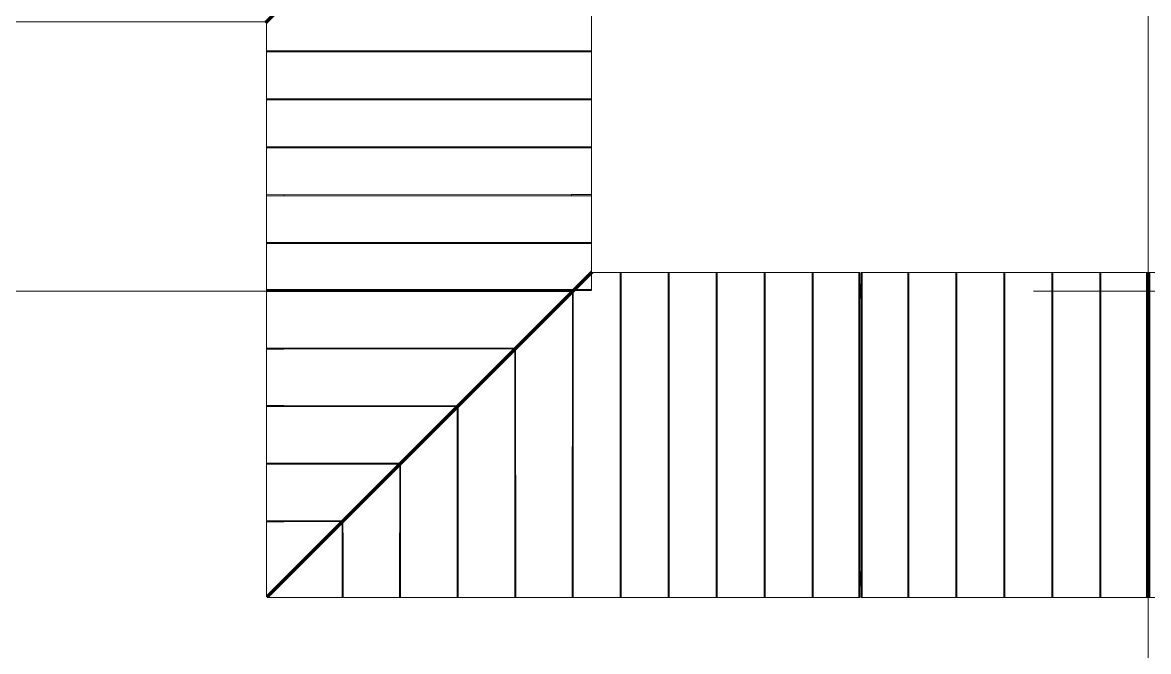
# Model space of a CAD drawing. Header units: millimetres. Extents: x 124696 to 347024, y 412631 to 564609.
# Drawn here: x 266868 to 275674, y 489533 to 494452 of the extents above; entities that cross this region are included whole.
import ezdxf

# ---------------------------------------------------------------- set-up
doc = ezdxf.new("R2010")
doc.units = ezdxf.units.MM
doc.header["$LTSCALE"] = 1500
doc.header["$MEASUREMENT"] = 0
doc.linetypes.add('二层平面图$0$轴网线_12_3_3_3 mm', pattern=[21, 12, -3, 3, -3])
doc.layers.add('0-建筑底图', color=7, linetype='Continuous')
for name, color, linetype, lineweight in [('二层平面图$0$A-COLU', 7, 'Continuous', 9), ('二层平面图$0$A-LINE', 7, 'Continuous', 9), ('二层平面图$0$A-WALL-CURT-PANEL-2', 7, 'Continuous', 9), ('二层平面图$0$A-WALL-CURT-PANEL-4', 140, 'Continuous', 9), ('二层平面图$0$A-WALL-CURT-STILE-2', 7, 'Continuous', 9), ('二层平面图$0$ANNO-DOTE-1', 10, '二层平面图$0$轴网线_12_3_3_3 mm', 15)]:
    doc.layers.add(name, color=color, linetype=linetype, lineweight=lineweight)

# ---------------------------------------------------------------- blocks, each defined once
blk = doc.blocks.new('二层平面图$0$廊子单元01 - 廊子单元01-12764961-104-2F')
at = {"layer": '二层平面图$0$A-WALL-CURT-PANEL-2'}
for p, q in [((-145.5, 2245), (-145.5, 2237)), ((2395.5, 2245), (-145.5, 2245)), ((-145.5, 2237), (2395.5, 2237)), ((-145.5, 2237), (-145.5, 13)), ((2395.5, 2237), (2395.5, 2245)), ((2395.5, 13), (2395.5, 2237)), ((-145.5, 13), (2395.5, 13)), ((-145.5, 13), (-145.5, 5)), ((-145.5, 5), (2395.5, 5)), ((2395.5, 5), (2395.5, 13)), ((-145.5, -5), (-145.5, -13)), ((2395.5, -5), (-145.5, -5)), ((-145.5, -13), (2395.5, -13)), ((-145.5, -13), (-145.5, -2237)), ((2395.5, -13), (2395.5, -5)), ((2395.5, -2237), (2395.5, -13)), ((-145.5, -2237), (2395.5, -2237)), ((-145.5, -2237), (-145.5, -2245)), ((-145.5, -2245), (2395.5, -2245)), ((2395.5, -2245), (2395.5, -2237))]:
    blk.add_line(p, q, dxfattribs=at)
blk = doc.blocks.new('二层平面图$0$廊子单元_转角阳角_ - 廊子单元_转角阳角_-10996443-104-2F')
at = {"layer": '二层平面图$0$A-WALL-CURT-PANEL-2'}
for p, q in [((4645.5, 4495), (2104.5, 4495)), ((2104.5, 4495), (2104.5, 4487)), ((4645.5, 4487), (4645.5, 4495)), ((2104.5, 4487), (2104.5, 2408.5)), ((4645.5, 4487), (2104.5, 4487)), ((4645.5, -132.5), (4645.5, 4487)), ((13, 2395.5), (5, 2395.5)), ((5, 2395.5), (5, -10)), ((13, -18), (13, 2395.5)), ((2091.5, 2395.5), (13, 2395.5)), ((4632.5, -145.5), (2091.5, 2395.5)), ((2099.5, 2395.5), (2091.5, 2395.5)), ((4640.5, -145.5), (2099.5, 2395.5)), ((2237, 2276), (2104.5, 2408.5)), ((2104.5, 2408.5), (2104.5, 2400.5)), ((2104.5, 2400.5), (2237, 2268)), ((4645.5, -132.5), (2245, 2268)), ((2245, 2260), (4645.5, -140.5)), ((5, -18), (5, -145.5)), ((13, -145.5), (13, -26)), ((5, -145.5), (13, -145.5)), ((140.5, -145.5), (150.5, -145.5)), ((158.5, -145.5), (2237, -145.5)), ((2245, -145.5), (4632.5, -145.5)), ((4632.5, -145.5), (4640.5, -145.5)), ((4645.5, -140.5), (4645.5, -132.5))]:
    blk.add_line(p, q, dxfattribs=at)
blk = doc.blocks.new('二层平面图$0$顶板轮廓组 - 顶板轮廓组-7678519-104-2F')
at = {"layer": '二层平面图$0$A-WALL-CURT-PANEL-2'}
for p, q in [((-7790.2, 1482.7), (-7782.2, 1482.7)), ((-7782.2, 1482.7), (-5703.7, 1482.7)), ((-5703.7, 1482.7), (-5695.7, 1482.7))]:
    blk.add_line(p, q, dxfattribs=at)
blk = doc.blocks.new('二层平面图$0$顶板轮廓组 - 顶板轮廓组-7678520-104-2F')
at = {"layer": '二层平面图$0$A-WALL-CURT-PANEL-2'}
for p, q in [((-9060.7, 1482.7), (-9052.7, 1482.7)), ((-8925.2, 1482.7), (-8915.2, 1482.7)), ((-8907.2, 1482.7), (-6828.7, 1482.7)), ((-6820.7, 1482.7), (-4433.2, 1482.7)), ((-4433.2, 1482.7), (-4425.2, 1482.7))]:
    blk.add_line(p, q, dxfattribs=at)
blk = doc.blocks.new('二层平面图$0$钢板肋 - 钢板肋-7678521-104-2F')
at = {"layer": '二层平面图$0$A-WALL-CURT-PANEL-2'}
for p, q in [((391.8, -814), (395.6, -807)), ((391.8, -814), (510.8, -879.3)), ((514.7, -872.3), (395.6, -807)), ((510.8, -879.4), (514.7, -872.3)), ((510.8, -879.4), (2482.9, -1962.6)), ((2486.8, -1955.5), (514.7, -872.3)), ((2486.8, -1955.5), (2482.9, -1962.6)), ((2482.9, -1962.6), (2619, -2037.3)), ((2622.8, -2030.3), (2486.8, -1955.5)), ((2619, -2037.3), (2622.8, -2030.3))]:
    blk.add_line(p, q, dxfattribs=at)
blk = doc.blocks.new('二层平面图$0$钢板肋 - 钢板肋-7678528-104-2F')
at = {"layer": '二层平面图$0$A-WALL-CURT-PANEL-2'}
for p, q in [((-677.7, 1854.6), (-685.7, 1853.8)), ((-685.7, 1853.8), (-671.2, 1699.3)), ((-663.2, 1700), (-677.7, 1854.6)), ((-671.2, 1699.3), (-663.2, 1700)), ((-671.2, 1699.3), (-460.9, -540.9)), ((-453, -540.1), (-663.2, 1700)), ((-453, -540.1), (-460.9, -540.9)), ((-460.9, -540.9), (-448.3, -676.1)), ((-440.3, -675.4), (-453, -540.2)), ((-440.3, -675.4), (-448.3, -676.1))]:
    blk.add_line(p, q, dxfattribs=at)
blk = doc.blocks.new('二层平面图$0$钢板肋 - 钢板肋-7678536-104-2F')
at = {"layer": '二层平面图$0$A-WALL-CURT-PANEL-2'}
for p, q in [((501.3, -920.1), (505.2, -913.1)), ((501.3, -920.1), (620, -986.1)), ((623.9, -979.2), (505.2, -913.1)), ((620, -986.1), (623.9, -979.2)), ((620, -986.1), (2445.6, -2000.9)), ((2453.3, -1998.6), (623.9, -979.2)), ((2453.3, -1998.6), (2445.6, -2000.9)), ((2445.6, -2000.9), (2581.3, -2076.3)), ((2588.9, -2074.2), (2453.3, -1998.6))]:
    blk.add_line(p, q, dxfattribs=at)
blk = doc.blocks.new('二层平面图$0$钢板肋 - 钢板肋-7678543-104-2F')
at = {"layer": '二层平面图$0$A-WALL-CURT-PANEL-2'}
for p, q in [((627.3, -1067.7), (631.2, -1060.7)), ((627.3, -1067.7), (745.7, -1134.2)), ((749.5, -1127.4), (631.2, -1060.7)), ((745.7, -1134.2), (749.5, -1127.4)), ((745.7, -1134.2), (2173.9, -1937.6)), ((2181.6, -1935.3), (749.5, -1127.4)), ((2181.6, -1935.3), (2173.9, -1937.6)), ((2316.8, -2011.6), (2181.6, -1935.3)), ((2173.9, -1937.6), (2309.2, -2013.7))]:
    blk.add_line(p, q, dxfattribs=at)
blk = doc.blocks.new('二层平面图$0$钢板肋 - 钢板肋-7678550-104-2F')
at = {"layer": '二层平面图$0$A-WALL-CURT-PANEL-2'}
for p, q in [((700.8, -1234.3), (704.8, -1227.3)), ((822.5, -1295.2), (704.8, -1227.3)), ((700.8, -1234.3), (818.6, -1301.9)), ((818.6, -1301.9), (822.5, -1295.2)), ((818.6, -1301.9), (1849.4, -1893.8)), ((1857.1, -1891.6), (822.5, -1295.2)), ((1857.1, -1891.6), (1849.4, -1893.8)), ((1849.4, -1893.8), (1984, -1971.1)), ((1991.6, -1969.1), (1857.1, -1891.6))]:
    blk.add_line(p, q, dxfattribs=at)
blk = doc.blocks.new('二层平面图$0$钢板肋 - 钢板肋-7678557-104-2F')
at = {"layer": '二层平面图$0$A-WALL-CURT-PANEL-2'}
for p, q in [((643.5, -1426.2), (647.6, -1419.3)), ((643.5, -1426.2), (759.9, -1496.1)), ((763.9, -1489.5), (647.6, -1419.3)), ((759.9, -1496.1), (763.9, -1489.5)), ((759.9, -1496.1), (1393.2, -1876.3)), ((1401.1, -1874.1), (763.9, -1489.5)), ((1401.1, -1874.1), (1393.2, -1876.3)), ((1393.2, -1876.3), (1526.3, -1956.2)), ((1534, -1954.3), (1401.1, -1874.1))]:
    blk.add_line(p, q, dxfattribs=at)
blk = doc.blocks.new('二层平面图$0$钢板肋 - 钢板肋-7678564-104-2F')
at = {"layer": '二层平面图$0$A-WALL-CURT-PANEL-2'}
for p, q in [((174.3, -1553.3), (178.9, -1546.7)), ((174.3, -1553.3), (285.7, -1630.9)), ((290, -1624.8), (178.9, -1546.7)), ((285.7, -1630.9), (290, -1624.8)), ((285.7, -1630.9), (522.6, -1795.9)), ((530.8, -1794), (290, -1624.8)), ((530.8, -1794), (522.6, -1795.9)), ((522.6, -1795.9), (650, -1884.6)), ((657.8, -1883.2), (530.8, -1794))]:
    blk.add_line(p, q, dxfattribs=at)
blk = doc.blocks.new('二层平面图$0$梁 - 梁-12800125-104-2F')
at = {"layer": '二层平面图$0$A-LINE'}
for p, q in [((49, 2653.1), (49, 2663.1)), ((-1.3, 2603.4), (-1.3, 2613.4)), ((32.7, -1836.9), (32.8, -1831.9))]:
    blk.add_line(p, q, dxfattribs=at)
blk = doc.blocks.new('二层平面图$0$梁 - 梁-12800126-104-2F')
at = {"layer": '二层平面图$0$A-LINE'}
blk.add_line((42.4, 1533.1), (42.4, 1538.1), dxfattribs=at)
blk = doc.blocks.new('二层平面图$0$廊子立柱角钢 - 廊子立柱角钢-10477677-104-2F')
at = {"layer": '二层平面图$0$A-LINE'}
for p, q in [((123740, 33740), (123735, 33740)), ((123740, 33745), (123745, 33745)), ((123740, 33735), (123740, 33740)), ((123745, 33745), (123745, 33740))]:
    blk.add_line(p, q, dxfattribs=at)
blk = doc.blocks.new('二层平面图$0$钢板肋轮廓族 - 钢板肋轮廓族-7678525-104-2F')
at = {"layer": '二层平面图$0$A-WALL-CURT-PANEL-2'}
for p, q in [((-1735.2, -5337.8), (-1703.9, -5489.8)), ((-1249.5, -7693.4), (-1703.9, -5489.8)), ((-1222.1, -7826.4), (-1249.5, -7693.4))]:
    blk.add_line(p, q, dxfattribs=at)
blk = doc.blocks.new('二层平面图$0$钢板肋轮廓族 - 钢板肋轮廓族-7678541-104-2F')
at = {"layer": '二层平面图$0$A-WALL-CURT-PANEL-2'}
for p, q in [((-1719.6, -5414.1), (-1688.3, -5566.1)), ((-1265.4, -7617.2), (-1688.3, -5566.1)), ((-1238, -7750.2), (-1265.4, -7617.2))]:
    blk.add_line(p, q, dxfattribs=at)
blk = doc.blocks.new('二层平面图$0$钢板肋轮廓族 - 钢板肋轮廓族-7678542-104-2F')
at = {"layer": '二层平面图$0$A-WALL-CURT-PANEL-2'}
for p, q in [((-1718.8, -5416.7), (-1687.4, -5568.7)), ((-1265.6, -7614.4), (-1687.4, -5568.7)), ((-1238.2, -7747.4), (-1265.6, -7614.4))]:
    blk.add_line(p, q, dxfattribs=at)
blk = doc.blocks.new('二层平面图$0$钢板肋轮廓族 - 钢板肋轮廓族-7678548-104-2F')
at = {"layer": '二层平面图$0$A-WALL-CURT-PANEL-2'}
for p, q in [((-1674.2, -5634.4), (-1642.8, -5786.5)), ((-1310.9, -7396.9), (-1642.8, -5786.5)), ((-1283.4, -7529.9), (-1310.9, -7396.9))]:
    blk.add_line(p, q, dxfattribs=at)
blk = doc.blocks.new('二层平面图$0$钢板肋轮廓族 - 钢板肋轮廓族-7678549-104-2F')
at = {"layer": '二层平面图$0$A-WALL-CURT-PANEL-2'}
for p, q in [((-1673.3, -5637.1), (-1642, -5789.1)), ((-1311, -7394), (-1642, -5789.1)), ((-1283.6, -7527), (-1311, -7394))]:
    blk.add_line(p, q, dxfattribs=at)
blk = doc.blocks.new('二层平面图$0$钢板肋轮廓族 - 钢板肋轮廓族-7678555-104-2F')
at = {"layer": '二层平面图$0$A-WALL-CURT-PANEL-2'}
for p, q in [((-1628.8, -5854.8), (-1597.5, -6006.8)), ((-1356.3, -7176.5), (-1597.5, -6006.8)), ((-1328.9, -7309.5), (-1356.3, -7176.5))]:
    blk.add_line(p, q, dxfattribs=at)
blk = doc.blocks.new('二层平面图$0$钢板肋轮廓族 - 钢板肋轮廓族-7678556-104-2F')
at = {"layer": '二层平面图$0$A-WALL-CURT-PANEL-2'}
for p, q in [((-1627.8, -5857.4), (-1596.5, -6009.4)), ((-1356.4, -7173.6), (-1596.5, -6009.4)), ((-1329, -7306.7), (-1356.4, -7173.6))]:
    blk.add_line(p, q, dxfattribs=at)
blk = doc.blocks.new('二层平面图$0$钢板肋轮廓族 - 钢板肋轮廓族-7678562-104-2F')
at = {"layer": '二层平面图$0$A-WALL-CURT-PANEL-2'}
for p, q in [((-1583.5, -6075.2), (-1552.1, -6227.2)), ((-1401.9, -6956.2), (-1552.1, -6227.2)), ((-1374.5, -7089.2), (-1401.9, -6956.2))]:
    blk.add_line(p, q, dxfattribs=at)
blk = doc.blocks.new('二层平面图$0$钢板肋轮廓族 - 钢板肋轮廓族-7678563-104-2F')
at = {"layer": '二层平面图$0$A-WALL-CURT-PANEL-2'}
for p, q in [((-1582.3, -6077.7), (-1550.9, -6229.8)), ((-1401.7, -6953.2), (-1550.9, -6229.8)), ((-1374.3, -7086.3), (-1401.7, -6953.2))]:
    blk.add_line(p, q, dxfattribs=at)
blk = doc.blocks.new('二层平面图$0$钢板肋轮廓族 - 钢板肋轮廓族-7678569-104-2F')
at = {"layer": '二层平面图$0$A-WALL-CURT-PANEL-2'}
for p, q in [((-1538.3, -6295.7), (-1507, -6447.7)), ((-1447.6, -6735.9), (-1507, -6447.7)), ((-1420.2, -6868.9), (-1447.6, -6735.9))]:
    blk.add_line(p, q, dxfattribs=at)
blk = doc.blocks.new('二层平面图$0$钢板肋轮廓族 - 钢板肋轮廓族-7678570-104-2F')
at = {"layer": '二层平面图$0$A-WALL-CURT-PANEL-2'}
for p, q in [((-1536.6, -6298), (-1505.2, -6450)), ((-1446.9, -6732.8), (-1505.2, -6450)), ((-1419.5, -6865.8), (-1446.9, -6732.8))]:
    blk.add_line(p, q, dxfattribs=at)
blk = doc.blocks.new('二层平面图$0$顶板轮廓组 - 顶板轮廓组-V191-104-2F')
at = {"layer": '二层平面图$0$A-WALL-CURT-PANEL-2'}
for p, q in [((-9060.7, 1482.7), (-9052.7, 1482.7)), ((-9052.7, 1482.7), (-4433.2, 1482.7)), ((-4433.2, 1482.7), (-4425.2, 1482.7))]:
    blk.add_line(p, q, dxfattribs=at)
blk = doc.blocks.new('二层平面图$0$梁 - 梁-V192-104-2F')
at = {"layer": '二层平面图$0$A-LINE'}
for p, q in [((-7.6, 1533.4), (-7.6, 1538.4)), ((42.4, 1538.1), (-7.6, 1538.4)), ((42.4, 1533.1), (42.4, 1538.1)), ((52.4, 1533), (52.4, 1538)), ((102.4, 1537.7), (52.4, 1538)), ((102.4, 1532.7), (102.4, 1537.7))]:
    blk.add_line(p, q, dxfattribs=at)
blk = doc.blocks.new('二层平面图$0$钢板肋 - 钢板肋-V193-104-2F')
at = {"layer": '二层平面图$0$A-WALL-CURT-PANEL-2'}
for p, q in [((391.8, -814), (395.6, -807)), ((391.8, -814), (510.8, -879.4)), ((514.7, -872.3), (395.6, -807)), ((510.8, -879.4), (514.7, -872.3)), ((510.8, -879.4), (2482.9, -1962.6)), ((2486.8, -1955.5), (514.7, -872.3)), ((2486.8, -1955.5), (2482.9, -1962.6)), ((2482.9, -1962.6), (2619, -2037.3)), ((2622.8, -2030.3), (2486.8, -1955.5)), ((2619, -2037.3), (2622.8, -2030.3))]:
    blk.add_line(p, q, dxfattribs=at)
blk = doc.blocks.new('二层平面图$0$钢板肋 - 钢板肋-7716269-104-2F')
at = {"layer": '二层平面图$0$A-WALL-CURT-PANEL-2'}
for p, q in [((-383, 743.5), (-317, 603)), ((-313.8, 610.7), (-380.3, 750.9)), ((-317, 603), (-313.8, 610.7)), ((-317, 603), (-194.3, 341.7)), ((-187.6, 344.9), (-313.8, 610.7)), ((-187.6, 344.9), (-194.3, 341.7)), ((-194.3, 341.7), (-136.5, 218.7)), ((-129.3, 222.2), (-187.6, 344.9)), ((-129.3, 222.2), (-136.5, 218.7))]:
    blk.add_line(p, q, dxfattribs=at)
blk = doc.blocks.new('二层平面图$0$钢板肋 - 钢板肋-7716276-104-2F')
at = {"layer": '二层平面图$0$A-WALL-CURT-PANEL-2'}
for p, q in [((-554.7, 956.7), (-511.6, 807.6)), ((-507.4, 814.6), (-550.9, 963.6)), ((-511.6, 807.6), (-507.4, 814.6)), ((-511.6, 807.6), (-306.4, 98)), ((-299, 100.1), (-507.4, 814.6)), ((-299, 100.1), (-306.4, 98)), ((-306.4, 98), (-268.7, -32.5)), ((-261, -30.3), (-299, 100.1)), ((-261, -30.3), (-268.7, -32.5))]:
    blk.add_line(p, q, dxfattribs=at)
blk = doc.blocks.new('二层平面图$0$钢板肋 - 钢板肋-7716283-104-2F')
at = {"layer": '二层平面图$0$A-WALL-CURT-PANEL-2'}
for p, q in [((-637.7, 1187.3), (-606.9, 1035.1)), ((-602.3, 1041.7), (-633.3, 1193.8)), ((-606.9, 1035.1), (-602.3, 1041.7)), ((-606.9, 1035.1), (-371.6, -130)), ((-363.9, -128.5), (-602.3, 1041.7)), ((-363.9, -128.5), (-371.6, -130)), ((-371.6, -130), (-344.7, -263.2)), ((-336.8, -261.6), (-363.9, -128.5)), ((-336.8, -261.6), (-344.7, -263.2))]:
    blk.add_line(p, q, dxfattribs=at)
blk = doc.blocks.new('二层平面图$0$钢板肋 - 钢板肋-7716290-104-2F')
at = {"layer": '二层平面图$0$A-WALL-CURT-PANEL-2'}
for p, q in [((-682.9, 1419.4), (-659.7, 1265.9)), ((-654.9, 1272.3), (-678.2, 1425.7)), ((-659.7, 1265.9), (-654.9, 1272.3)), ((-659.7, 1265.9), (-415.5, -354.5)), ((-407.8, -353.3), (-654.9, 1272.3)), ((-407.8, -353.3), (-415.5, -354.5)), ((-415.5, -354.5), (-395.2, -488.8)), ((-387.3, -487.6), (-407.8, -353.3)), ((-387.3, -487.6), (-395.2, -488.8))]:
    blk.add_line(p, q, dxfattribs=at)
blk = doc.blocks.new('二层平面图$0$钢板肋 - 钢板肋-7716297-104-2F')
at = {"layer": '二层平面图$0$A-WALL-CURT-PANEL-2'}
for p, q in [((-115.6, 1839.3), (-153.4, 1688.8)), ((-146.5, 1692.8), (-108.8, 1843.4)), ((-153.4, 1688.8), (-661.8, -337.1)), ((-654.2, -339), (-146.5, 1692.8)), ((-153.4, 1688.8), (-146.5, 1692.8)), ((-661.8, -337.1), (-694.9, -468.8)), ((-687.1, -470.7), (-654.2, -339)), ((-654.2, -339), (-661.8, -337.1)), ((-687.1, -470.7), (-694.9, -468.8))]:
    blk.add_line(p, q, dxfattribs=at)
blk = doc.blocks.new('二层平面图$0$梁 - 梁-V194-104-2F')
at = {"layer": '二层平面图$0$A-LINE'}
for p, q in [((-1, 2658.4), (-1, 2663.4)), ((49, 2663.1), (-1, 2663.4)), ((49, 2658.1), (49, 2663.1)), ((59, 2658), (59, 2663)), ((109, 2662.7), (59, 2663)), ((109, 2657.7), (109, 2662.7)), ((-27, -1786.6), (-26.9, -1776.6)), ((22.7, -1836.9), (22.8, -1826.9))]:
    blk.add_line(p, q, dxfattribs=at)
blk = doc.blocks.new('二层平面图$0$钢板肋轮廓族 - 钢板肋轮廓族-V195-104-2F')
at = {"layer": '二层平面图$0$A-WALL-CURT-PANEL-2'}
for p, q in [((-1735.2, -5337.8), (-1703.9, -5489.8)), ((-1249.5, -7693.4), (-1703.9, -5489.8)), ((-1222.1, -7826.4), (-1249.5, -7693.4))]:
    blk.add_line(p, q, dxfattribs=at)
blk = doc.blocks.new('二层平面图$0$钢板肋轮廓族 - 钢板肋轮廓族-7716274-104-2F')
at = {"layer": '二层平面图$0$A-WALL-CURT-PANEL-2'}
for p, q in [((-1537.7, -6298.4), (-1506.4, -6450.4)), ((-1448.1, -6733.2), (-1506.4, -6450.4)), ((-1420.7, -6866.2), (-1448.1, -6733.2))]:
    blk.add_line(p, q, dxfattribs=at)
blk = doc.blocks.new('二层平面图$0$钢板肋轮廓族 - 钢板肋轮廓族-7716275-104-2F')
at = {"layer": '二层平面图$0$A-WALL-CURT-PANEL-2'}
for p, q in [((-1537.2, -6295.3), (-1505.8, -6447.3)), ((-1446.3, -6735.5), (-1505.8, -6447.3)), ((-1418.9, -6868.5), (-1446.3, -6735.5))]:
    blk.add_line(p, q, dxfattribs=at)
blk = doc.blocks.new('二层平面图$0$钢板肋轮廓族 - 钢板肋轮廓族-7716281-104-2F')
at = {"layer": '二层平面图$0$A-WALL-CURT-PANEL-2'}
for p, q in [((-1582.9, -6077.9), (-1551.6, -6230)), ((-1402.4, -6953.4), (-1551.6, -6230)), ((-1375, -7086.5), (-1402.4, -6953.4))]:
    blk.add_line(p, q, dxfattribs=at)
blk = doc.blocks.new('二层平面图$0$钢板肋轮廓族 - 钢板肋轮廓族-7716282-104-2F')
at = {"layer": '二层平面图$0$A-WALL-CURT-PANEL-2'}
for p, q in [((-1582.9, -6075), (-1551.5, -6227)), ((-1401.2, -6956), (-1551.5, -6227)), ((-1373.7, -7089), (-1401.2, -6956))]:
    blk.add_line(p, q, dxfattribs=at)
blk = doc.blocks.new('二层平面图$0$钢板肋轮廓族 - 钢板肋轮廓族-7716288-104-2F')
at = {"layer": '二层平面图$0$A-WALL-CURT-PANEL-2'}
for p, q in [((-1628.2, -5857.5), (-1596.9, -6009.6)), ((-1356.9, -7173.8), (-1596.9, -6009.6)), ((-1329.5, -7306.8), (-1356.9, -7173.8))]:
    blk.add_line(p, q, dxfattribs=at)
blk = doc.blocks.new('二层平面图$0$钢板肋轮廓族 - 钢板肋轮廓族-7716289-104-2F')
at = {"layer": '二层平面图$0$A-WALL-CURT-PANEL-2'}
for p, q in [((-1628.4, -5854.7), (-1597, -6006.7)), ((-1355.8, -7176.4), (-1597, -6006.7)), ((-1328.4, -7309.4), (-1355.8, -7176.4))]:
    blk.add_line(p, q, dxfattribs=at)
blk = doc.blocks.new('二层平面图$0$钢板肋轮廓族 - 钢板肋轮廓族-7716295-104-2F')
at = {"layer": '二层平面图$0$A-WALL-CURT-PANEL-2'}
for p, q in [((-1673.6, -5637.2), (-1642.3, -5789.2)), ((-1311.4, -7394.1), (-1642.3, -5789.2)), ((-1284, -7527.2), (-1311.4, -7394.1))]:
    blk.add_line(p, q, dxfattribs=at)
blk = doc.blocks.new('二层平面图$0$钢板肋轮廓族 - 钢板肋轮廓族-7716296-104-2F')
at = {"layer": '二层平面图$0$A-WALL-CURT-PANEL-2'}
for p, q in [((-1673.9, -5634.3), (-1642.5, -5786.4)), ((-1310.4, -7396.7), (-1642.5, -5786.4)), ((-1283, -7529.8), (-1310.4, -7396.7))]:
    blk.add_line(p, q, dxfattribs=at)
blk = doc.blocks.new('二层平面图$0$钢板肋轮廓族 - 钢板肋轮廓族-7716302-104-2F')
at = {"layer": '二层平面图$0$A-WALL-CURT-PANEL-2'}
for p, q in [((1719.6, -5414.1), (1688.3, -5566.1)), ((1265.4, -7617.2), (1688.3, -5566.1)), ((1238, -7750.2), (1265.4, -7617.2))]:
    blk.add_line(p, q, dxfattribs=at)
blk = doc.blocks.new('二层平面图$0$钢板肋轮廓族 - 钢板肋轮廓族-7716303-104-2F')
at = {"layer": '二层平面图$0$A-WALL-CURT-PANEL-2'}
for p, q in [((1718.8, -5416.7), (1687.4, -5568.7)), ((1265.6, -7614.4), (1687.4, -5568.7)), ((1238.2, -7747.4), (1265.6, -7614.4))]:
    blk.add_line(p, q, dxfattribs=at)
blk = doc.blocks.new('二层平面图$0$廊子单元_转角阴角_ - 廊子单元_转角阴角_-V225-104-2F')
at = {"layer": '二层平面图$0$A-WALL-CURT-PANEL-2'}
for p, q in [((2104.5, 4500), (2104.5, 4495)), ((2104.5, 4495), (4645.5, 4495)), ((2104.5, 4495), (2104.5, 4487)), ((4645.5, 4487), (4645.5, 4495)), ((2104.5, 4487), (4645.5, 4487)), ((2104.5, 4487), (2104.5, 2408.5)), ((4645.5, -132.5), (4645.5, 4487)), ((13, 2395.5), (5, 2395.5)), ((5, 2395.5), (5, -145.5)), ((2091.5, 2395.5), (13, 2395.5)), ((13, 2395.5), (13, -145.5)), ((2099.5, 2395.5), (2091.5, 2395.5)), ((2091.5, 2395.5), (4632.5, -145.5)), ((2098, 2402), (2237, 2263)), ((4640.5, -145.5), (2099.5, 2395.5)), ((2104.5, 2408.5), (4645.5, -132.5)), ((2104.5, 2408.5), (2104.5, 2400.5)), ((2104.5, 2400.5), (2104.5, 2395.5)), ((4645.5, -140.5), (2104.5, 2400.5)), ((2245, 2255), (4639, -139)), ((5, -145.5), (13, -145.5)), ((13, -145.5), (132.5, -145.5)), ((140.5, -145.5), (150.5, -145.5)), ((158.5, -145.5), (2237, -145.5)), ((2245, -145.5), (4632.5, -145.5)), ((4632.5, -145.5), (4640.5, -145.5)), ((4645.5, -140.5), (4645.5, -132.5))]:
    blk.add_line(p, q, dxfattribs=at)
blk = doc.blocks.new('二层平面图$0$顶板轮廓组 - 顶板轮廓组-V226-104-2F')
at = {"layer": '二层平面图$0$A-WALL-CURT-PANEL-2'}
for p, q in [((-9060.7, 786.3), (-9052.7, 786.3)), ((-9052.7, 786.3), (-6665.2, 786.3)), ((-6657.2, 786.3), (-4578.7, 786.3)), ((-4570.7, 786.3), (-4560.7, 786.3)), ((-4552.7, 786.3), (-4433.2, 786.3)), ((-4433.2, 786.3), (-4425.2, 786.3))]:
    blk.add_line(p, q, dxfattribs=at)
blk = doc.blocks.new('二层平面图$0$钢板肋 - 钢板肋-V228-104-2F')
at = {"layer": '二层平面图$0$A-WALL-CURT-PANEL-2'}
for p, q in [((-677.7, 1854.6), (-685.7, 1853.8)), ((-685.7, 1853.8), (-671.2, 1699.3)), ((-663.2, 1700), (-677.7, 1854.6)), ((-671.2, 1699.3), (-663.2, 1700)), ((-671.2, 1699.3), (-460.9, -540.9)), ((-453, -540.1), (-663.2, 1700)), ((-453, -540.1), (-460.9, -540.9)), ((-460.9, -540.9), (-448.3, -676.1)), ((-440.3, -675.4), (-453, -540.1)), ((-440.3, -675.4), (-448.3, -676.1))]:
    blk.add_line(p, q, dxfattribs=at)
blk = doc.blocks.new('二层平面图$0$钢板肋 - 钢板肋-V229-104-2F')
at = {"layer": '二层平面图$0$A-WALL-CURT-PANEL-2'}
for p, q in [((391.8, -814), (395.6, -807)), ((391.8, -814), (510.8, -879.4)), ((514.7, -872.3), (395.6, -807)), ((510.8, -879.4), (514.7, -872.3)), ((510.8, -879.4), (2482.9, -1962.6)), ((2486.8, -1955.5), (514.7, -872.3)), ((2486.8, -1955.5), (2482.9, -1962.6)), ((2482.9, -1962.6), (2619, -2037.3)), ((2622.8, -2030.3), (2486.8, -1955.5)), ((2619, -2037.3), (2622.8, -2030.3))]:
    blk.add_line(p, q, dxfattribs=at)
blk = doc.blocks.new('二层平面图$0$钢板肋轮廓族 - 钢板肋轮廓族-V230-104-2F')
at = {"layer": '二层平面图$0$A-WALL-CURT-PANEL-2'}
for p, q in [((-1735.2, -5337.8), (-1703.9, -5489.8)), ((-1249.5, -7693.4), (-1703.9, -5489.8)), ((-1222.1, -7826.4), (-1249.5, -7693.4))]:
    blk.add_line(p, q, dxfattribs=at)
blk = doc.blocks.new('二层平面图$0$钢板肋 - 钢板肋-7742613-104-2F')
at = {"layer": '二层平面图$0$A-WALL-CURT-PANEL-2'}
for p, q in [((-1471.9, 1004), (-1478.8, 1000.2)), ((-1478.8, 1000.2), (-1348.1, 963.1)), ((-1341.2, 967.1), (-1471.9, 1004)), ((-1348.1, 963.1), (-1341.2, 967.1)), ((-1348.1, 963.1), (539.1, 427.6)), ((541.3, 435.1), (-1341.2, 967.1)), ((541.3, 435.1), (539.1, 427.6)), ((539.1, 427.6), (688.5, 385.2)), ((690.6, 392.9), (541.3, 435.1)), ((690.6, 392.9), (688.5, 385.2))]:
    blk.add_line(p, q, dxfattribs=at)
blk = doc.blocks.new('二层平面图$0$钢板肋轮廓族 - 钢板肋轮廓族-7742618-104-2F')
at = {"layer": '二层平面图$0$A-WALL-CURT-PANEL-2'}
for p, q in [((-4082.1, -4033.2), (-4120.5, -4163.5)), ((-4674.3, -6045.4), (-4120.5, -4163.5)), ((-4718.2, -6194.3), (-4674.3, -6045.4))]:
    blk.add_line(p, q, dxfattribs=at)
blk = doc.blocks.new('二层平面图$0$钢板肋轮廓族 - 钢板肋轮廓族-7742619-104-2F')
at = {"layer": '二层平面图$0$A-WALL-CURT-PANEL-2'}
for p, q in [((-4082.6, -4036), (-4120.9, -4166.3)), ((-4673.1, -6042.9), (-4120.9, -4166.3)), ((-4716.9, -6191.8), (-4673.1, -6042.9))]:
    blk.add_line(p, q, dxfattribs=at)
blk = doc.blocks.new('二层平面图$0$顶板轮廓组 - 顶板轮廓组-7793063-104-2F')
at = {"layer": '二层平面图$0$A-WALL-CURT-PANEL-2'}
for p, q in [((-7862.9, -1482.7), (-7854.9, -1482.7)), ((-7854.9, -1482.7), (-5630.9, -1482.7)), ((-5630.9, -1482.7), (-5622.9, -1482.7))]:
    blk.add_line(p, q, dxfattribs=at)
blk = doc.blocks.new('二层平面图$0$钢板肋 - 钢板肋-7793064-104-2F')
at = {"layer": '二层平面图$0$A-WALL-CURT-PANEL-2'}
for p, q in [((391.8, -814), (395.6, -807)), ((391.8, -814), (510.8, -879.4)), ((514.7, -872.3), (395.6, -807)), ((510.8, -879.4), (514.7, -872.3)), ((510.8, -879.4), (2482.9, -1962.6)), ((2486.8, -1955.5), (514.7, -872.3)), ((2486.8, -1955.5), (2482.9, -1962.6)), ((2482.9, -1962.6), (2619, -2037.3)), ((2622.8, -2030.3), (2486.8, -1955.5)), ((2619, -2037.3), (2622.8, -2030.3))]:
    blk.add_line(p, q, dxfattribs=at)
blk = doc.blocks.new('二层平面图$0$钢板肋 - 钢板肋-7793144-104-2F')
at = {"layer": '二层平面图$0$A-WALL-CURT-PANEL-2'}
for p, q in [((545.1, -856.2), (548.8, -849)), ((545.1, -856.2), (665.7, -918.6)), ((669.4, -911.5), (548.8, -849)), ((665.7, -918.6), (669.4, -911.5)), ((665.7, -918.6), (2663.5, -1953.6)), ((2667.2, -1946.5), (669.4, -911.5)), ((2667.2, -1946.5), (2663.5, -1953.6)), ((2663.5, -1953.6), (2801.3, -2025)), ((2805, -2017.9), (2667.2, -1946.5)), ((2801.3, -2025), (2805, -2017.9))]:
    blk.add_line(p, q, dxfattribs=at)
blk = doc.blocks.new('二层平面图$0$钢板肋 - 钢板肋-7805324-104-2F')
at = {"layer": '二层平面图$0$A-WALL-CURT-PANEL-2'}
for p, q in [((391.8, -814), (395.6, -807)), ((391.8, -814), (510.8, -879.4)), ((514.7, -872.3), (395.6, -807)), ((510.8, -879.4), (514.7, -872.3)), ((510.8, -879.4), (2482.9, -1962.6)), ((2486.8, -1955.5), (514.7, -872.3)), ((2486.8, -1955.5), (2482.9, -1962.6)), ((2482.9, -1962.6), (2619, -2037.3)), ((2622.8, -2030.3), (2486.8, -1955.5)), ((2619, -2037.3), (2622.8, -2030.3))]:
    blk.add_line(p, q, dxfattribs=at)
blk = doc.blocks.new('二层平面图$0$钢板肋轮廓族 - 钢板肋轮廓族-7793068-104-2F')
at = {"layer": '二层平面图$0$A-WALL-CURT-PANEL-2'}
for p, q in [((-1735.2, -5337.8), (-1703.8, -5489.8)), ((-1249.5, -7693.4), (-1703.8, -5489.8)), ((-1222.1, -7826.4), (-1249.5, -7693.4))]:
    blk.add_line(p, q, dxfattribs=at)
blk = doc.blocks.new('二层平面图$0$钢板肋轮廓族 - 钢板肋轮廓族-7793148-104-2F')
at = {"layer": '二层平面图$0$A-WALL-CURT-PANEL-2'}
for p, q in [((1735.2, -5337.8), (1703.9, -5489.8)), ((1249.5, -7693.4), (1703.9, -5489.8)), ((1222.1, -7826.4), (1249.5, -7693.4))]:
    blk.add_line(p, q, dxfattribs=at)
blk = doc.blocks.new('二层平面图$0$钢板肋轮廓族 - 钢板肋轮廓族-7805328-104-2F')
at = {"layer": '二层平面图$0$A-WALL-CURT-PANEL-2'}
for p, q in [((-1735.2, -5337.8), (-1703.9, -5489.8)), ((-1249.5, -7693.4), (-1703.9, -5489.8)), ((-1222.1, -7826.4), (-1249.5, -7693.4))]:
    blk.add_line(p, q, dxfattribs=at)
blk = doc.blocks.new('二层平面图$0$矩形竖梃 - 8 x 50 mm 蜂窝铝板幕墙开缝-2797857-104-2F')
at = {"layer": '二层平面图$0$A-WALL-CURT-STILE-2'}
for p, q in [((123750, 33750), (123745, 33750)), ((123750, 33755), (123750, 33750))]:
    blk.add_line(p, q, dxfattribs=at)
blk = doc.blocks.new('二层平面图$0$梁 - 梁-12800551-104-2F')
at = {"layer": '二层平面图$0$A-LINE'}
for p, q in [((-1, 2658.3), (-1, 2663.4)), ((49, 2663.1), (-1, 2663.4)), ((49, 2658.1), (49, 2663.1)), ((59, 2658), (59, 2663)), ((109, 2662.7), (59, 2663)), ((109, 2657.7), (109, 2662.7)), ((-14.2, 408.4), (-14.1, 418.4)), ((35.8, 408.1), (35.9, 418.1)), ((45.8, 408), (45.9, 418)), ((95.8, 407.7), (95.9, 417.7)), ((-27.3, -1836.6), (-27.2, -1831.6)), ((-27.3, -1836.6), (22.7, -1836.9)), ((22.7, -1836.9), (22.8, -1831.9)), ((32.7, -1836.9), (32.8, -1831.9)), ((32.7, -1836.9), (82.7, -1837.2)), ((82.7, -1837.2), (82.8, -1832.2))]:
    blk.add_line(p, q, dxfattribs=at)
blk = doc.blocks.new('二层平面图$0$梁 - 梁-12800552-104-2F')
at = {"layer": '二层平面图$0$A-COLU'}
for p, q in [((49, 2663.1), (-1, 2663.4)), ((109, 2662.7), (59, 2663))]:
    blk.add_line(p, q, dxfattribs=at)
at = {"layer": '二层平面图$0$A-LINE'}
for p, q in [((-1, 2658.4), (-1, 2663.4)), ((49, 2658.1), (49, 2663.1)), ((59, 2658), (59, 2663)), ((109, 2657.7), (109, 2662.7)), ((-14.2, 408.4), (-14.1, 418.4)), ((35.8, 408.1), (35.9, 418.1)), ((45.8, 408.1), (45.9, 418.1)), ((95.8, 407.8), (95.9, 417.8)), ((-27.3, -1836.6), (-27.2, -1831.6)), ((-27.3, -1836.6), (22.7, -1836.9)), ((22.7, -1836.9), (22.8, -1831.9)), ((32.7, -1836.9), (32.8, -1831.9)), ((32.7, -1836.9), (82.7, -1837.2)), ((82.7, -1837.2), (82.8, -1832.2))]:
    blk.add_line(p, q, dxfattribs=at)
blk = doc.blocks.new('二层平面图$0$廊子立柱角钢 - 廊子立柱角钢-10477671-104-2F')
at = {"layer": '二层平面图$0$A-LINE'}
for p, q in [((125990, 35990), (125985, 35990)), ((125990, 35995), (125995, 35995)), ((125990, 35985), (125990, 35990)), ((125995, 35995), (125995, 35990))]:
    blk.add_line(p, q, dxfattribs=at)
blk = doc.blocks.new('二层平面图')
at = {"layer": '二层平面图$0$A-LINE', "color": 8}
for p, q in [((125990, 35990), (125985, 35990)), ((125990, 35995), (125995, 35995)), ((125990, 35985), (125990, 35990)), ((125995, 35995), (125995, 35990))]:
    blk.add_line(p, q, dxfattribs=at)
at = {"layer": '二层平面图$0$ANNO-DOTE-1', "color": 8}
for p, q in [((130500, -6710.3), (130500, 86692)), ((-18896.2, 36000), (161528.2, 36000))]:
    blk.add_line(p, q, dxfattribs=at)
at = {"layer": '二层平面图$0$A-COLU', "color": 8}
for name, p, rotation in [('二层平面图$0$梁 - 梁-12800125-104-2F', (125961.5, 37836.7), 0.3346980910691841), ('二层平面图$0$梁 - 梁-12800125-104-2F', (123788.5, 36413.3), 180.3346980910692), ('二层平面图$0$梁 - 梁-V192-104-2F', (126711.7, 36038.5), 270.3346980910696), ('二层平面图$0$梁 - 梁-12800552-104-2F', (130086.7, 36038.5), 270.3346980910704), ('二层平面图$0$梁 - 梁-12800126-104-2F', (126038.5, 37538.3), 180.3346980910692), ('二层平面图$0$梁 - 梁-V194-104-2F', (125586.7, 33788.5), 270.3346980910704), ('二层平面图$0$梁 - 梁-12800551-104-2F', (130913.3, 33711.5), 90.33469809107048)]:
    blk.add_blockref(name, p, dxfattribs=dict(at, rotation=rotation))
for name in ['二层平面图$0$廊子立柱角钢 - 廊子立柱角钢-10477671-104-2F', '二层平面图$0$廊子立柱角钢 - 廊子立柱角钢-10477677-104-2F']:
    blk.add_blockref(name, (0, 0), dxfattribs=at)
at = {"layer": '二层平面图$0$A-WALL-CURT-PANEL-2', "color": 8}
for name, p, rotation in [('二层平面图$0$顶板轮廓组 - 顶板轮廓组-V226-104-2F', (125359.2, 31579.8), 269.9999999999992), ('二层平面图$0$钢板肋 - 钢板肋-7678521-104-2F', (122869.2, 38395.8), 28.77850951523959), ('二层平面图$0$钢板肋 - 钢板肋-7742613-104-2F', (125588.1, 37687.8), 15.8108825435219), ('二层平面图$0$钢板肋轮廓族 - 钢板肋轮廓族-7742618-104-2F', (118872.6, 41027.3), 106.3686564997331), ('二层平面图$0$钢板肋轮廓族 - 钢板肋轮廓族-7742619-104-2F', (118872.6, 41027.4), 106.4262877832722), ('二层平面图$0$钢板肋 - 钢板肋-7678521-104-2F', (122869.2, 38020.8), 28.77850951523937), ('二层平面图$0$钢板肋轮廓族 - 钢板肋轮廓族-7678525-104-2F', (131022.9, 35101.6), 258.3495276089357), ('二层平面图$0$钢板肋轮廓族 - 钢板肋轮廓族-V230-104-2F', (131022.9, 35101.6), 258.3495276089268), ('二层平面图$0$钢板肋轮廓族 - 钢板肋轮廓族-7678525-104-2F', (131022.9, 35093.6), 258.3495276089357), ('二层平面图$0$钢板肋轮廓族 - 钢板肋轮廓族-V230-104-2F', (131022.9, 35093.6), 258.3495276089268), ('二层平面图$0$顶板轮廓组 - 顶板轮廓组-7678520-104-2F', (122121.7, 29184.3), 270.0000000000001), ('二层平面图$0$顶板轮廓组 - 顶板轮廓组-7678519-104-2F', (124662.8, 30454.8), 269.9999999999998), ('二层平面图$0$钢板肋 - 钢板肋-V228-104-2F', (124235.7, 37369.5), 264.6392518878606), ('二层平面图$0$顶板轮廓组 - 顶板轮廓组-7678519-104-2F', (122121.7, 30309.3), 269.9999999999987), ('二层平面图$0$钢板肋轮廓族 - 钢板肋轮廓族-7678525-104-2F', (131022.9, 34726.6), 258.3495276089354), ('二层平面图$0$钢板肋轮廓族 - 钢板肋轮廓族-V230-104-2F', (131022.9, 34726.6), 258.3495276089269), ('二层平面图$0$钢板肋轮廓族 - 钢板肋轮廓族-7678525-104-2F', (131022.9, 34718.6), 258.3495276089354), ('二层平面图$0$钢板肋轮廓族 - 钢板肋轮廓族-V230-104-2F', (131022.9, 34718.6), 258.3495276089269), ('二层平面图$0$钢板肋 - 钢板肋-V228-104-2F', (124235.7, 36994.5), 264.6392518878606), ('二层平面图$0$钢板肋轮廓族 - 钢板肋轮廓族-7678525-104-2F', (131022.9, 34351.6), 258.3495276089474), ('二层平面图$0$钢板肋轮廓族 - 钢板肋轮廓族-V230-104-2F', (131022.9, 34351.6), 258.349527608927), ('二层平面图$0$钢板肋轮廓族 - 钢板肋轮廓族-7678525-104-2F', (131022.9, 34343.6), 258.3495276089473), ('二层平面图$0$钢板肋轮廓族 - 钢板肋轮廓族-V230-104-2F', (131022.9, 34343.6), 258.349527608927), ('二层平面图$0$钢板肋 - 钢板肋-7678521-104-2F', (122869.2, 36895.8), 28.77850951523761), ('二层平面图$0$钢板肋 - 钢板肋-V229-104-2F', (122869.2, 36895.8), 28.77850951523286), ('二层平面图$0$钢板肋 - 钢板肋-7678528-104-2F', (124235.8, 36619.5), 264.639251887881), ('二层平面图$0$钢板肋 - 钢板肋-V228-104-2F', (124235.7, 36619.5), 264.6392518878607), ('二层平面图$0$钢板肋轮廓族 - 钢板肋轮廓族-7678525-104-2F', (131022.9, 33976.6), 258.3495276089532), ('二层平面图$0$钢板肋轮廓族 - 钢板肋轮廓族-V230-104-2F', (131022.9, 33976.6), 258.3495276089271), ('二层平面图$0$钢板肋轮廓族 - 钢板肋轮廓族-7678525-104-2F', (131022.9, 33968.6), 258.3495276089532), ('二层平面图$0$钢板肋轮廓族 - 钢板肋轮廓族-V230-104-2F', (131022.9, 33968.6), 258.3495276089271), ('二层平面图$0$钢板肋 - 钢板肋-7678536-104-2F', (122719, 36556.2), 29.09809553572042), ('二层平面图$0$钢板肋 - 钢板肋-7678528-104-2F', (124235.8, 36244.5), 264.639251887887), ('二层平面图$0$钢板肋 - 钢板肋-V228-104-2F', (124235.7, 36244.5), 264.6392518878608), ('二层平面图$0$钢板肋轮廓族 - 钢板肋轮廓族-7678525-104-2F', (131022.9, 33601.6), 258.3495276089335), ('二层平面图$0$钢板肋轮廓族 - 钢板肋轮廓族-V230-104-2F', (131022.9, 33601.6), 258.3495276089288), ('二层平面图$0$钢板肋轮廓族 - 钢板肋轮廓族-7678525-104-2F', (131022.9, 33593.6), 258.3495276089335), ('二层平面图$0$钢板肋轮廓族 - 钢板肋轮廓族-V230-104-2F', (131022.9, 33593.6), 258.3495276089288), ('二层平面图$0$钢板肋轮廓族 - 钢板肋轮廓族-7678541-104-2F', (130943.7, 33222.9), 258.321779566529), ('二层平面图$0$钢板肋轮廓族 - 钢板肋轮廓族-7678542-104-2F', (130943.6, 33222.4), 258.3773439726194), ('二层平面图$0$钢板肋 - 钢板肋-7678543-104-2F', (122533.9, 36168.3), 29.39341695984119), ('二层平面图$0$钢板肋 - 钢板肋-V193-104-2F', (125854.2, 32869.2), 118.7785095152378), ('二层平面图$0$钢板肋 - 钢板肋-V193-104-2F', (126229.2, 32869.2), 118.7785095152375), ('二层平面图$0$钢板肋轮廓族 - 钢板肋轮廓族-V195-104-2F', (129148.4, 41022.9), 348.3495276089336), ('二层平面图$0$钢板肋轮廓族 - 钢板肋轮廓族-V195-104-2F', (129156.4, 41022.9), 348.3495276089336), ('二层平面图$0$钢板肋 - 钢板肋-V193-104-2F', (126604.2, 32869.2), 118.7785095152375), ('二层平面图$0$钢板肋轮廓族 - 钢板肋轮廓族-V195-104-2F', (129523.4, 41022.9), 348.3495276089336), ('二层平面图$0$钢板肋轮廓族 - 钢板肋轮廓族-V195-104-2F', (129531.4, 41022.9), 348.3495276089336), ('二层平面图$0$钢板肋 - 钢板肋-V193-104-2F', (126979.2, 32869.2), 118.7785095152374), ('二层平面图$0$钢板肋轮廓族 - 钢板肋轮廓族-V195-104-2F', (129898.4, 41022.9), 348.3495276089335), ('二层平面图$0$钢板肋轮廓族 - 钢板肋轮廓族-V195-104-2F', (129906.4, 41022.9), 348.3495276089334), ('二层平面图$0$钢板肋 - 钢板肋-V193-104-2F', (127354.2, 32869.2), 118.7785095152372), ('二层平面图$0$钢板肋轮廓族 - 钢板肋轮廓族-V195-104-2F', (130273.4, 41022.9), 348.3495276089334), ('二层平面图$0$钢板肋轮廓族 - 钢板肋轮廓族-V195-104-2F', (130281.4, 41022.9), 348.3495276089333), ('二层平面图$0$钢板肋轮廓族 - 钢板肋轮廓族-V195-104-2F', (130648.4, 41022.9), 348.3495276089333), ('二层平面图$0$钢板肋轮廓族 - 钢板肋轮廓族-V195-104-2F', (130656.4, 41022.9), 348.3495276089333), ('二层平面图$0$钢板肋 - 钢板肋-7793064-104-2F', (128104.2, 32869.2), 118.7783195341189), ('二层平面图$0$钢板肋 - 钢板肋-7793064-104-2F', (128479.2, 32869.2), 118.7783195341229), ('二层平面图$0$钢板肋轮廓族 - 钢板肋轮廓族-7793068-104-2F', (131398.4, 41022.9), 348.3494812778164), ('二层平面图$0$钢板肋轮廓族 - 钢板肋轮廓族-7793068-104-2F', (131406.4, 41022.9), 348.3494812778164), ('二层平面图$0$顶板轮廓组 - 顶板轮廓组-7793063-104-2F', (136117.9, 37628.2), 359.9997238045553), ('二层平面图$0$钢板肋 - 钢板肋-7793064-104-2F', (128854.2, 32869.2), 118.778319534127), ('二层平面图$0$钢板肋轮廓族 - 钢板肋轮廓族-7793068-104-2F', (131773.4, 41022.9), 348.3494812778206), ('二层平面图$0$钢板肋轮廓族 - 钢板肋轮廓族-7793068-104-2F', (131781.4, 41022.9), 348.3494812778206), ('二层平面图$0$钢板肋 - 钢板肋-7793064-104-2F', (129229.2, 32869.2), 118.7783195341311), ('二层平面图$0$钢板肋轮廓族 - 钢板肋轮廓族-7793068-104-2F', (132148.4, 41022.9), 348.3494812778246), ('二层平面图$0$钢板肋轮廓族 - 钢板肋轮廓族-7793068-104-2F', (132156.4, 41022.9), 348.3494812778245), ('二层平面图$0$钢板肋 - 钢板肋-7793144-104-2F', (129619.5, 32726.7), 117.3862144216378), ('二层平面图$0$钢板肋轮廓族 - 钢板肋轮廓族-7793068-104-2F', (132523.4, 41022.9), 348.3494812778288), ('二层平面图$0$钢板肋轮廓族 - 钢板肋轮廓族-7793068-104-2F', (132531.4, 41022.9), 348.3494812778287), ('二层平面图$0$钢板肋轮廓族 - 钢板肋轮廓族-7793148-104-2F', (127343.6, 41022.9), 11.65049166707486), ('二层平面图$0$钢板肋轮廓族 - 钢板肋轮廓族-7793148-104-2F', (127351.6, 41022.9), 11.65049166707489), ('二层平面图$0$钢板肋 - 钢板肋-7805324-104-2F', (130354.2, 32869.2), 118.7786206198872), ('二层平面图$0$钢板肋轮廓族 - 钢板肋轮廓族-7805328-104-2F', (133648.4, 41022.9), 348.3494948051979), ('二层平面图$0$钢板肋轮廓族 - 钢板肋轮廓族-7805328-104-2F', (133656.4, 41022.9), 348.3494948051979), ('二层平面图$0$钢板肋轮廓族 - 钢板肋轮廓族-7678548-104-2F', (130718.4, 32772.2), 258.315328038178), ('二层平面图$0$钢板肋轮廓族 - 钢板肋轮廓族-7678549-104-2F', (130718.9, 32773.1), 258.3838310236649), ('二层平面图$0$钢板肋 - 钢板肋-7716297-104-2F', (126556.2, 34228.1), 14.06054127362027), ('二层平面图$0$钢板肋轮廓族 - 钢板肋轮廓族-7716303-104-2F', (123222.4, 40943.6), 11.62265602737948), ('二层平面图$0$钢板肋轮廓族 - 钢板肋轮廓族-7716302-104-2F', (123222.9, 40943.7), 11.67822043346985), ('二层平面图$0$钢板肋 - 钢板肋-7678550-104-2F', (122381.5, 35816.3), 29.9135009036839), ('二层平面图$0$钢板肋轮廓族 - 钢板肋轮廓族-7716295-104-2F', (128327.8, 40715.6), 348.3152293231778), ('二层平面图$0$钢板肋轮廓族 - 钢板肋轮廓族-7716296-104-2F', (128326.9, 40721.7), 348.3837322791813), ('二层平面图$0$钢板肋 - 钢板肋-7716290-104-2F', (126010, 34028.6), 351.3917956000431), ('二层平面图$0$钢板肋轮廓族 - 钢板肋轮廓族-7678555-104-2F', (130492.9, 32321), 258.3049676814314), ('二层平面图$0$钢板肋轮廓族 - 钢板肋轮廓族-7678556-104-2F', (130494.4, 32324.3), 258.3942639892509), ('二层平面图$0$钢板肋 - 钢板肋-7678557-104-2F', (122317.6, 35535.9), 31.04958473387208), ('二层平面图$0$钢板肋轮廓族 - 钢板肋轮廓族-7716288-104-2F', (127879, 40490.1), 348.304799951459), ('二层平面图$0$钢板肋 - 钢板肋-7716283-104-2F', (125486.1, 33793.8), 348.5314821978779), ('二层平面图$0$钢板肋轮廓族 - 钢板肋轮廓族-7716289-104-2F', (127875.7, 40497.2), 348.394096193973), ('二层平面图$0$钢板肋轮廓族 - 钢板肋轮廓族-7678562-104-2F', (130267, 31868.8), 258.285602250442), ('二层平面图$0$钢板肋轮廓族 - 钢板肋轮廓族-7678563-104-2F', (130270.3, 31876.5), 258.4138167433405), ('二层平面图$0$钢板肋 - 钢板肋-7716276-104-2F', (124913.1, 33560.7), 343.8050116703208), ('二层平面图$0$钢板肋轮廓族 - 钢板肋轮廓族-7716281-104-2F', (127431.2, 40264.2), 348.2852564870528), ('二层平面图$0$钢板肋轮廓族 - 钢板肋轮廓族-7716282-104-2F', (127423.5, 40273.1), 348.4134707866397), ('二层平面图$0$钢板肋 - 钢板肋-7678564-104-2F', (122571.3, 35368.9), 34.97526391004813), ('二层平面图$0$钢板肋轮廓族 - 钢板肋轮廓族-7678569-104-2F', (130039.6, 31413.3), 258.2364668722338), ('二层平面图$0$钢板肋轮廓族 - 钢板肋轮廓族-7678570-104-2F', (130047.7, 31432.1), 258.4637312624474), ('二层平面图$0$钢板肋 - 钢板肋-7716269-104-2F', (124226.1, 33348.4), 334.7243645256658), ('二层平面图$0$钢板肋轮廓族 - 钢板肋轮廓族-7716274-104-2F', (126986.8, 40036.8), 348.2353807837641), ('二层平面图$0$钢板肋轮廓族 - 钢板肋轮廓族-7716275-104-2F', (126968, 40050.4), 348.4626440974337)]:
    blk.add_blockref(name, p, dxfattribs=dict(at, rotation=rotation))
for name, p in [('二层平面图$0$顶板轮廓组 - 顶板轮廓组-7678519-104-2F', (133940.7, 34662.8)), ('二层平面图$0$顶板轮廓组 - 顶板轮廓组-V191-104-2F', (132670.2, 32121.7))]:
    blk.add_blockref(name, p, dxfattribs=at)
at = {"layer": '二层平面图$0$A-WALL-CURT-PANEL-4', "color": 8}
for name, p, rotation in [('二层平面图$0$廊子单元_转角阴角_ - 廊子单元_转角阴角_-V225-104-2F', (126000, 36000), 90), ('二层平面图$0$廊子单元_转角阳角_ - 廊子单元_转角阳角_-10996443-104-2F', (123750, 38250), 270), ('二层平面图$0$廊子单元01 - 廊子单元01-12764961-104-2F', (130500, 33750), 89.99999999999991)]:
    blk.add_blockref(name, p, dxfattribs=dict(at, rotation=rotation))
at = {"layer": '二层平面图$0$A-WALL-CURT-STILE-2', "color": 8}
blk.add_blockref('二层平面图$0$矩形竖梃 - 8 x 50 mm 蜂窝铝板幕墙开缝-2797857-104-2F', (0, 0), dxfattribs=at)

msp = doc.modelspace()

# ---------------------------------------------------------------- block references
at = {"layer": '0-建筑底图'}
msp.add_blockref('二层平面图', (145171.7, 456352), dxfattribs=at)

doc.saveas('drawing.dxf')
